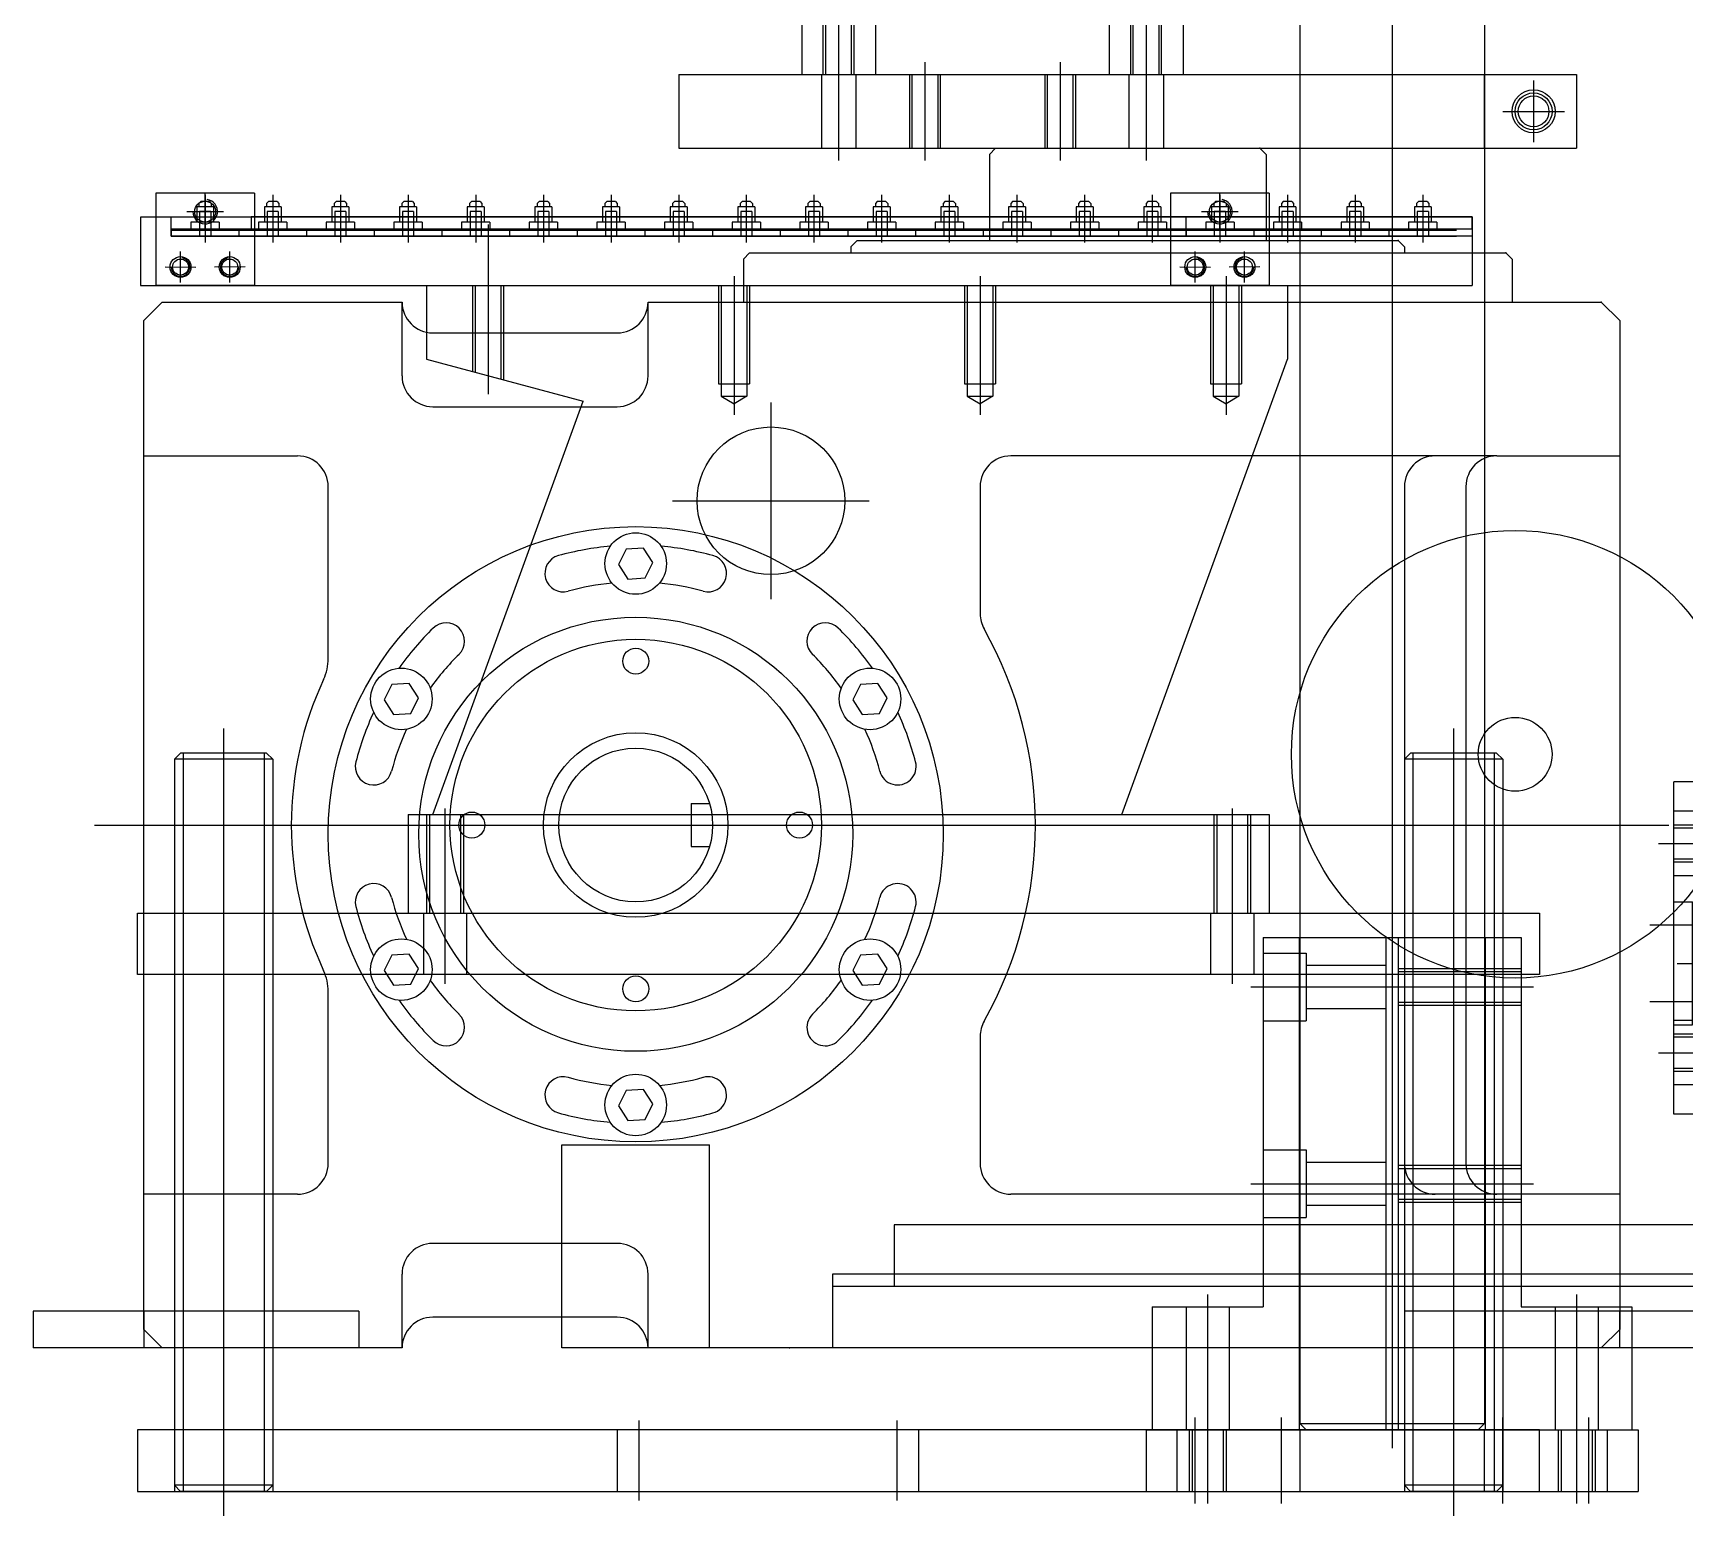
# Model space of a CAD drawing. Extents: x 109 to 2457, y -4282 to -1900.
# Drawn here: x 123 to 660, y -4254 to -3772 of the extents above; entities that cross this region are included whole.
import ezdxf

# ---------------------------------------------------------------- set-up
doc = ezdxf.new("R2010")
doc.units = 0
doc.header["$LTSCALE"] = 14
doc.header["$MEASUREMENT"] = 0
doc.layers.add('DRAWLAYER', color=7, linetype='CONTINUOUS')
doc.layers.add('ML04-4X6000', color=74, linetype='CONTINUOUS')

# ---------------------------------------------------------------- blocks, each defined once
blk = doc.blocks.new('MJ19-8X02G__F')
at = {"layer": 'DRAWLAYER', "color": 141, "linetype": 'CONTINUOUS'}
for p, q in [((270.67, -3834.25), (270.67, -3889.36)), ((350.67, -3851.06), (350.67, -3896.06)), ((430.67, -3851.06), (430.67, -3896.06)), ((510.67, -3851.06), (510.67, -3896.06)), ((250.67, -3854.06), (530.67, -3854.06)), ((250.67, -3854.06), (250.67, -3878.06)), ((265.67, -3854.06), (265.67, -3882.08)), ((266.47, -3854.06), (266.47, -3882.29)), ((274.87, -3854.06), (274.87, -3884.54)), ((275.67, -3854.06), (275.67, -3884.76)), ((345.67, -3854.06), (345.67, -3886.06)), ((346.47, -3854.06), (346.47, -3890.06)), ((354.87, -3854.06), (354.87, -3890.06)), ((355.67, -3854.06), (355.67, -3886.06)), ((425.67, -3854.06), (425.67, -3886.06)), ((426.47, -3854.06), (426.47, -3890.06)), ((434.87, -3854.06), (434.87, -3890.06)), ((435.67, -3854.06), (435.67, -3886.06)), ((505.67, -3854.06), (505.67, -3886.06)), ((506.47, -3854.06), (506.47, -3890.06)), ((514.87, -3854.06), (514.87, -3890.06)), ((515.67, -3854.06), (515.67, -3886.06)), ((530.67, -3854.06), (530.67, -3878.06)), ((250.67, -3878.06), (301.57, -3891.7)), ((476.8, -4026.06), (530.67, -3878.06)), ((345.67, -3886.06), (355.67, -3886.06)), ((425.67, -3886.06), (435.67, -3886.06)), ((505.67, -3886.06), (515.67, -3886.06)), ((252.67, -4026.06), (301.57, -3891.7)), ((346.47, -3890.06), (350.67, -3892.49)), ((346.47, -3890.06), (354.87, -3890.06)), ((354.87, -3890.06), (350.67, -3892.49)), ((362.67, -3892.06), (362.67, -3956.06)), ((426.47, -3890.06), (430.67, -3892.49)), ((426.47, -3890.06), (434.87, -3890.06)), ((434.87, -3890.06), (430.67, -3892.49)), ((506.47, -3890.06), (510.67, -3892.49)), ((506.47, -3890.06), (514.87, -3890.06)), ((514.87, -3890.06), (510.67, -3892.49)), ((330.67, -3924.06), (394.67, -3924.06)), ((244.67, -4026.06), (524.67, -4026.06)), ((244.67, -4026.06), (244.67, -4058.06)), ((250.67, -4026.06), (250.67, -4058.06)), ((251.67, -4026.06), (251.67, -4058.06)), ((256.67, -4024.06), (256.67, -4060.06)), ((261.67, -4026.06), (261.67, -4058.06)), ((262.67, -4026.06), (262.67, -4058.06)), ((506.67, -4026.06), (506.67, -4058.06)), ((507.67, -4026.06), (507.67, -4058.06)), ((512.67, -4024.06), (512.67, -4060.06)), ((517.67, -4026.06), (517.67, -4058.06)), ((518.67, -4026.06), (518.67, -4058.06)), ((524.67, -4026.06), (524.67, -4058.06)), ((244.67, -4058.06), (524.67, -4058.06))]:
    blk.add_line(p, q, dxfattribs=at)
blk.add_circle((362.67, -3924.06), 24, dxfattribs=at)
blk = doc.blocks.new('MLMSA02__F')
at = {"layer": 'DRAWLAYER', "color": 4, "linetype": 'CONTINUOUS'}
for p, q in [((590.67, -3831.86), (157.67, -3831.86)), ((157.67, -3831.86), (157.67, -3854.06)), ((167.67, -3838.06), (167.67, -3831.86)), ((167.67, -3835.66), (590.67, -3835.66)), ((497.67, -3838.06), (497.67, -3831.86)), ((590.67, -3831.86), (590.67, -3854.06)), ((590.67, -3838.06), (167.67, -3838.06)), ((170.66, -3853.06), (170.67, -3843.06)), ((186.68, -3853.06), (186.67, -3843.06)), ((500.66, -3853.06), (500.67, -3843.06)), ((516.68, -3853.06), (516.67, -3843.06)), ((165.67, -3848.05), (175.67, -3848.06)), ((191.67, -3848.05), (181.67, -3848.06)), ((495.67, -3848.05), (505.67, -3848.06)), ((521.67, -3848.05), (511.67, -3848.06)), ((157.67, -3854.06), (590.67, -3854.06))]:
    blk.add_line(p, q, dxfattribs=at)
for centre in [(170.67, -3848.06), (186.67, -3848.06), (500.67, -3848.06), (516.67, -3848.06)]:
    blk.add_circle(centre, 2.6, dxfattribs=at)
for centre, start, end in [((170.67, -3848.06), 179.9087, 79.9087), ((186.67, -3848.06), 100.0913, 0.0913), ((500.67, -3848.06), 179.9087, 79.9087), ((516.67, -3848.06), 100.0913, 0.0913)]:
    blk.add_arc(centre, 3, start, end, dxfattribs=at)
blk = doc.blocks.new('MJ8T02__F')
at = {"layer": 'DRAWLAYER', "color": 6, "linetype": 'CONTINUOUS'}
for p, q in [((193.67, -3831.66), (590.67, -3831.66)), ((193.67, -3831.66), (193.67, -3835.66)), ((193.67, -3835.66), (590.67, -3835.66)), ((590.67, -3835.66), (590.67, -3831.66))]:
    blk.add_line(p, q, dxfattribs=at)
blk = doc.blocks.new('MJ19-8X02F__F')
at = {"layer": 'DRAWLAYER', "color": 50, "linetype": 'CONTINUOUS'}
for p, q in [((184.67, -4055.06), (184.67, -4081.06)), ((256.67, -4055.06), (256.67, -4081.06)), ((512.67, -4055.06), (512.67, -4081.06)), ((584.67, -4055.06), (584.67, -4081.06)), ((156.67, -4058.06), (612.67, -4058.06)), ((156.67, -4078.06), (156.67, -4058.06)), ((168.67, -4058.06), (168.67, -4078.06)), ((200.67, -4058.06), (200.67, -4078.06)), ((249.67, -4058.06), (249.67, -4078.06)), ((263.67, -4058.06), (263.67, -4078.06)), ((505.67, -4058.06), (505.67, -4078.06)), ((519.67, -4058.06), (519.67, -4078.06)), ((568.67, -4058.06), (568.67, -4078.06)), ((600.67, -4058.06), (600.67, -4078.06)), ((612.67, -4058.06), (612.67, -4078.06)), ((612.67, -4078.06), (156.67, -4078.06))]:
    blk.add_line(p, q, dxfattribs=at)
blk = doc.blocks.new('ML06-MSA3__F')
at = {"layer": 'DRAWLAYER', "color": 4, "linetype": 'CONTINUOUS'}
for p, q in [((612.67, -4226.06), (156.67, -4226.06)), ((156.67, -4226.06), (156.67, -4246.06)), ((168.67, -4226.06), (168.67, -4246.06)), ((171.47, -4226.06), (171.47, -4246.06)), ((184.67, -4223.06), (184.67, -4249.06)), ((197.87, -4226.06), (197.87, -4246.06)), ((200.67, -4226.06), (200.67, -4246.06)), ((312.67, -4226.06), (312.67, -4246.06)), ((319.67, -4223.06), (319.67, -4249.06)), ((403.67, -4223.06), (403.67, -4249.06)), ((410.67, -4226.06), (410.67, -4246.06)), ((568.67, -4226.06), (568.67, -4246.06)), ((571.47, -4226.06), (571.47, -4246.06)), ((584.67, -4223.06), (584.67, -4249.06)), ((597.87, -4226.06), (597.87, -4246.06)), ((600.67, -4226.06), (600.67, -4246.06)), ((612.67, -4246.06), (612.67, -4226.06)), ((156.67, -4246.06), (612.67, -4246.06))]:
    blk.add_line(p, q, dxfattribs=at)
blk = doc.blocks.new('42005A__F')
at = {"layer": 'DRAWLAYER', "color": 210, "linetype": 'CONTINUOUS'}
for p, q in [((184.67, -3998.06), (184.67, -4254.06)), ((584.67, -3998.06), (584.67, -4254.06)), ((170.67, -4006.06), (168.67, -4008.06)), ((198.67, -4006.06), (170.67, -4006.06)), ((171.47, -4006.06), (171.47, -4246.06)), ((197.87, -4006.06), (197.87, -4246.06)), ((198.67, -4006.06), (200.67, -4008.06)), ((570.67, -4006.06), (568.67, -4008.06)), ((598.67, -4006.06), (570.67, -4006.06)), ((571.47, -4006.06), (571.47, -4246.06)), ((597.87, -4006.06), (597.87, -4246.06)), ((598.67, -4006.06), (600.67, -4008.06)), ((200.67, -4008.06), (168.67, -4008.06)), ((168.67, -4008.06), (168.67, -4244.06)), ((200.67, -4008.06), (200.67, -4244.06)), ((568.67, -4008.06), (568.67, -4244.06)), ((600.67, -4008.06), (568.67, -4008.06)), ((600.67, -4008.06), (600.67, -4244.06)), ((200.67, -4244.06), (168.67, -4244.06)), ((170.67, -4246.06), (168.67, -4244.06)), ((200.67, -4244.06), (198.67, -4246.06)), ((600.67, -4244.06), (568.67, -4244.06)), ((570.67, -4246.06), (568.67, -4244.06)), ((600.67, -4244.06), (598.67, -4246.06)), ((198.67, -4246.06), (170.67, -4246.06)), ((598.67, -4246.06), (570.67, -4246.06))]:
    blk.add_line(p, q, dxfattribs=at)
blk = doc.blocks.new('ML06-MSA02__F')
at = {"layer": 'DRAWLAYER', "color": 160, "linetype": 'CONTINUOUS'}
for p, q in [((178.67, -3824.61), (178.67, -3840.06)), ((200.67, -3824.61), (200.67, -3840.06)), ((222.67, -3824.61), (222.67, -3840.06)), ((244.67, -3824.61), (244.67, -3840.06)), ((266.67, -3824.61), (266.67, -3840.06)), ((288.67, -3824.61), (288.67, -3840.06)), ((310.67, -3824.61), (310.67, -3840.06)), ((332.67, -3824.61), (332.67, -3840.06)), ((354.67, -3824.61), (354.67, -3840.06)), ((376.67, -3824.61), (376.67, -3840.06)), ((398.67, -3824.61), (398.67, -3840.06)), ((420.67, -3824.61), (420.67, -3840.06)), ((442.67, -3824.61), (442.67, -3840.06)), ((464.67, -3824.61), (464.67, -3840.06)), ((486.67, -3824.61), (486.67, -3840.06)), ((508.67, -3824.61), (508.67, -3840.06)), ((530.67, -3824.61), (530.67, -3840.06)), ((552.67, -3824.61), (552.67, -3840.06)), ((574.67, -3824.61), (574.67, -3840.06)), ((181.42, -3828.46), (175.92, -3828.46)), ((175.92, -3828.46), (175.92, -3833.46)), ((177.27, -3826.76), (176.67, -3827.36)), ((176.67, -3827.36), (176.67, -3828.46)), ((176.87, -3830.06), (176.87, -3838.06)), ((180.47, -3830.06), (176.87, -3830.06)), ((180.07, -3826.76), (177.27, -3826.76)), ((180.07, -3826.76), (180.67, -3827.36)), ((180.47, -3830.06), (180.47, -3838.06)), ((180.67, -3827.36), (180.67, -3828.46)), ((181.42, -3828.46), (181.42, -3833.46)), ((203.42, -3828.46), (197.92, -3828.46)), ((197.92, -3828.46), (197.92, -3833.46)), ((199.27, -3826.76), (198.67, -3827.36)), ((198.67, -3827.36), (198.67, -3828.46)), ((202.47, -3830.06), (198.87, -3830.06)), ((198.87, -3830.06), (198.87, -3838.06)), ((202.07, -3826.76), (199.27, -3826.76)), ((202.07, -3826.76), (202.67, -3827.36)), ((202.47, -3830.06), (202.47, -3838.06)), ((202.67, -3827.36), (202.67, -3828.46)), ((203.42, -3828.46), (203.42, -3833.46)), ((219.92, -3828.46), (219.92, -3833.46)), ((225.42, -3828.46), (219.92, -3828.46)), ((221.27, -3826.76), (220.67, -3827.36)), ((220.67, -3827.36), (220.67, -3828.46)), ((224.47, -3830.06), (220.87, -3830.06)), ((220.87, -3830.06), (220.87, -3838.06)), ((224.07, -3826.76), (221.27, -3826.76)), ((224.07, -3826.76), (224.67, -3827.36)), ((224.47, -3830.06), (224.47, -3838.06)), ((224.67, -3827.36), (224.67, -3828.46)), ((225.42, -3828.46), (225.42, -3833.46)), ((247.42, -3828.46), (241.92, -3828.46)), ((241.92, -3828.46), (241.92, -3833.46)), ((243.27, -3826.76), (242.67, -3827.36)), ((242.67, -3827.36), (242.67, -3828.46)), ((246.47, -3830.06), (242.87, -3830.06)), ((242.87, -3830.06), (242.87, -3838.06)), ((246.07, -3826.76), (243.27, -3826.76)), ((246.07, -3826.76), (246.67, -3827.36)), ((246.47, -3830.06), (246.47, -3838.06)), ((246.67, -3827.36), (246.67, -3828.46)), ((247.42, -3828.46), (247.42, -3833.46)), ((263.92, -3828.46), (263.92, -3833.46)), ((269.42, -3828.46), (263.92, -3828.46)), ((265.27, -3826.76), (264.67, -3827.36)), ((264.67, -3827.36), (264.67, -3828.46)), ((264.87, -3830.06), (264.87, -3838.06)), ((268.47, -3830.06), (264.87, -3830.06)), ((268.07, -3826.76), (265.27, -3826.76)), ((268.07, -3826.76), (268.67, -3827.36)), ((268.47, -3830.06), (268.47, -3838.06)), ((268.67, -3827.36), (268.67, -3828.46)), ((269.42, -3828.46), (269.42, -3833.46)), ((291.42, -3828.46), (285.92, -3828.46)), ((285.92, -3828.46), (285.92, -3833.46)), ((287.27, -3826.76), (286.67, -3827.36)), ((286.67, -3827.36), (286.67, -3828.46)), ((290.47, -3830.06), (286.87, -3830.06)), ((286.87, -3830.06), (286.87, -3838.06)), ((290.07, -3826.76), (287.27, -3826.76)), ((290.07, -3826.76), (290.67, -3827.36)), ((290.47, -3830.06), (290.47, -3838.06)), ((290.67, -3827.36), (290.67, -3828.46)), ((291.42, -3828.46), (291.42, -3833.46)), ((307.92, -3828.46), (307.92, -3833.46)), ((313.42, -3828.46), (307.92, -3828.46)), ((309.27, -3826.76), (308.67, -3827.36)), ((308.67, -3827.36), (308.67, -3828.46)), ((312.47, -3830.06), (308.87, -3830.06)), ((308.87, -3830.06), (308.87, -3838.06)), ((312.07, -3826.76), (309.27, -3826.76)), ((312.07, -3826.76), (312.67, -3827.36)), ((312.47, -3830.06), (312.47, -3838.06)), ((312.67, -3827.36), (312.67, -3828.46)), ((313.42, -3828.46), (313.42, -3833.46)), ((329.92, -3828.46), (329.92, -3833.46)), ((335.42, -3828.46), (329.92, -3828.46)), ((331.27, -3826.76), (330.67, -3827.36)), ((330.67, -3827.36), (330.67, -3828.46)), ((334.47, -3830.06), (330.87, -3830.06)), ((330.87, -3830.06), (330.87, -3838.06)), ((334.07, -3826.76), (331.27, -3826.76)), ((334.07, -3826.76), (334.67, -3827.36)), ((334.47, -3830.06), (334.47, -3838.06)), ((334.67, -3827.36), (334.67, -3828.46)), ((335.42, -3828.46), (335.42, -3833.46)), ((351.92, -3828.46), (351.92, -3833.46)), ((357.42, -3828.46), (351.92, -3828.46)), ((353.27, -3826.76), (352.67, -3827.36)), ((352.67, -3827.36), (352.67, -3828.46)), ((352.87, -3830.06), (352.87, -3838.06)), ((356.47, -3830.06), (352.87, -3830.06)), ((356.07, -3826.76), (353.27, -3826.76)), ((356.07, -3826.76), (356.67, -3827.36)), ((356.47, -3830.06), (356.47, -3838.06)), ((356.67, -3827.36), (356.67, -3828.46)), ((357.42, -3828.46), (357.42, -3833.46)), ((373.92, -3828.46), (373.92, -3833.46)), ((379.42, -3828.46), (373.92, -3828.46)), ((375.27, -3826.76), (374.67, -3827.36)), ((374.67, -3827.36), (374.67, -3828.46)), ((374.87, -3830.06), (374.87, -3838.06)), ((378.47, -3830.06), (374.87, -3830.06)), ((378.07, -3826.76), (375.27, -3826.76)), ((378.07, -3826.76), (378.67, -3827.36)), ((378.47, -3830.06), (378.47, -3838.06)), ((378.67, -3827.36), (378.67, -3828.46)), ((379.42, -3828.46), (379.42, -3833.46)), ((395.92, -3828.46), (395.92, -3833.46)), ((401.42, -3828.46), (395.92, -3828.46)), ((397.27, -3826.76), (396.67, -3827.36)), ((396.67, -3827.36), (396.67, -3828.46)), ((400.47, -3830.06), (396.87, -3830.06)), ((396.87, -3830.06), (396.87, -3838.06)), ((400.07, -3826.76), (397.27, -3826.76)), ((400.07, -3826.76), (400.67, -3827.36)), ((400.47, -3830.06), (400.47, -3838.06)), ((400.67, -3827.36), (400.67, -3828.46)), ((401.42, -3828.46), (401.42, -3833.46)), ((417.92, -3828.46), (417.92, -3833.46)), ((423.42, -3828.46), (417.92, -3828.46)), ((419.27, -3826.76), (418.67, -3827.36)), ((418.67, -3827.36), (418.67, -3828.46)), ((422.47, -3830.06), (418.87, -3830.06)), ((418.87, -3830.06), (418.87, -3838.06)), ((422.07, -3826.76), (419.27, -3826.76)), ((422.07, -3826.76), (422.67, -3827.36)), ((422.47, -3830.06), (422.47, -3838.06)), ((422.67, -3827.36), (422.67, -3828.46)), ((423.42, -3828.46), (423.42, -3833.46)), ((439.92, -3828.46), (439.92, -3833.46)), ((445.42, -3828.46), (439.92, -3828.46)), ((441.27, -3826.76), (440.67, -3827.36)), ((440.67, -3827.36), (440.67, -3828.46)), ((444.47, -3830.06), (440.87, -3830.06)), ((440.87, -3830.06), (440.87, -3838.06)), ((444.07, -3826.76), (441.27, -3826.76)), ((444.07, -3826.76), (444.67, -3827.36)), ((444.47, -3830.06), (444.47, -3838.06)), ((444.67, -3827.36), (444.67, -3828.46)), ((445.42, -3828.46), (445.42, -3833.46)), ((461.92, -3828.46), (461.92, -3833.46)), ((467.42, -3828.46), (461.92, -3828.46)), ((463.27, -3826.76), (462.67, -3827.36)), ((462.67, -3827.36), (462.67, -3828.46)), ((466.47, -3830.06), (462.87, -3830.06)), ((462.87, -3830.06), (462.87, -3838.06)), ((466.07, -3826.76), (463.27, -3826.76)), ((466.07, -3826.76), (466.67, -3827.36)), ((466.47, -3830.06), (466.47, -3838.06)), ((466.67, -3827.36), (466.67, -3828.46)), ((467.42, -3828.46), (467.42, -3833.46)), ((489.42, -3828.46), (483.92, -3828.46)), ((483.92, -3828.46), (483.92, -3833.46)), ((485.27, -3826.76), (484.67, -3827.36)), ((484.67, -3827.36), (484.67, -3828.46)), ((488.47, -3830.06), (484.87, -3830.06)), ((484.87, -3830.06), (484.87, -3838.06)), ((488.07, -3826.76), (485.27, -3826.76)), ((488.07, -3826.76), (488.67, -3827.36)), ((488.47, -3830.06), (488.47, -3838.06)), ((488.67, -3827.36), (488.67, -3828.46)), ((489.42, -3828.46), (489.42, -3833.46)), ((505.92, -3828.46), (505.92, -3833.46)), ((511.42, -3828.46), (505.92, -3828.46)), ((507.27, -3826.76), (506.67, -3827.36)), ((506.67, -3827.36), (506.67, -3828.46)), ((510.47, -3830.06), (506.87, -3830.06)), ((506.87, -3830.06), (506.87, -3838.06)), ((510.07, -3826.76), (507.27, -3826.76)), ((510.07, -3826.76), (510.67, -3827.36)), ((510.47, -3830.06), (510.47, -3838.06)), ((510.67, -3827.36), (510.67, -3828.46)), ((511.42, -3828.46), (511.42, -3833.46)), ((533.42, -3828.46), (527.92, -3828.46)), ((527.92, -3828.46), (527.92, -3833.46)), ((529.27, -3826.76), (528.67, -3827.36)), ((528.67, -3827.36), (528.67, -3828.46)), ((532.47, -3830.06), (528.87, -3830.06)), ((528.87, -3830.06), (528.87, -3838.06)), ((532.07, -3826.76), (529.27, -3826.76)), ((532.07, -3826.76), (532.67, -3827.36)), ((532.47, -3830.06), (532.47, -3838.06)), ((532.67, -3827.36), (532.67, -3828.46)), ((533.42, -3828.46), (533.42, -3833.46)), ((549.92, -3828.46), (549.92, -3833.46)), ((555.42, -3828.46), (549.92, -3828.46)), ((551.27, -3826.76), (550.67, -3827.36)), ((550.67, -3827.36), (550.67, -3828.46)), ((550.87, -3830.06), (550.87, -3838.06)), ((554.47, -3830.06), (550.87, -3830.06)), ((554.07, -3826.76), (551.27, -3826.76)), ((554.07, -3826.76), (554.67, -3827.36)), ((554.47, -3830.06), (554.47, -3838.06)), ((554.67, -3827.36), (554.67, -3828.46)), ((555.42, -3828.46), (555.42, -3833.46)), ((577.42, -3828.46), (571.92, -3828.46)), ((571.92, -3828.46), (571.92, -3833.46)), ((573.27, -3826.76), (572.67, -3827.36)), ((572.67, -3827.36), (572.67, -3828.46)), ((576.47, -3830.06), (572.87, -3830.06)), ((572.87, -3830.06), (572.87, -3838.06)), ((576.07, -3826.76), (573.27, -3826.76)), ((576.07, -3826.76), (576.67, -3827.36)), ((576.47, -3830.06), (576.47, -3838.06)), ((576.67, -3827.36), (576.67, -3828.46)), ((577.42, -3828.46), (577.42, -3833.46)), ((183.27, -3833.46), (174.07, -3833.46)), ((174.07, -3833.46), (174.07, -3836.06)), ((183.27, -3833.46), (183.27, -3836.06)), ((205.27, -3833.46), (196.07, -3833.46)), ((196.07, -3833.46), (196.07, -3836.06)), ((205.27, -3833.46), (205.27, -3836.06)), ((218.07, -3833.46), (218.07, -3836.06)), ((227.27, -3833.46), (218.07, -3833.46)), ((227.27, -3833.46), (227.27, -3836.06)), ((249.27, -3833.46), (240.07, -3833.46)), ((240.07, -3833.46), (240.07, -3836.06)), ((249.27, -3833.46), (249.27, -3836.06)), ((262.07, -3833.46), (262.07, -3836.06)), ((271.27, -3833.46), (262.07, -3833.46)), ((271.27, -3833.46), (271.27, -3836.06)), ((293.27, -3833.46), (284.07, -3833.46)), ((284.07, -3833.46), (284.07, -3836.06)), ((293.27, -3833.46), (293.27, -3836.06)), ((315.27, -3833.46), (306.07, -3833.46)), ((306.07, -3833.46), (306.07, -3836.06)), ((315.27, -3833.46), (315.27, -3836.06)), ((328.07, -3833.46), (328.07, -3836.06)), ((337.27, -3833.46), (328.07, -3833.46)), ((337.27, -3833.46), (337.27, -3836.06)), ((350.07, -3833.46), (350.07, -3836.06)), ((359.27, -3833.46), (350.07, -3833.46)), ((359.27, -3833.46), (359.27, -3836.06)), ((372.07, -3833.46), (372.07, -3836.06)), ((381.27, -3833.46), (372.07, -3833.46)), ((381.27, -3833.46), (381.27, -3836.06)), ((394.07, -3833.46), (394.07, -3836.06)), ((403.27, -3833.46), (394.07, -3833.46)), ((403.27, -3833.46), (403.27, -3836.06)), ((416.07, -3833.46), (416.07, -3836.06)), ((425.27, -3833.46), (416.07, -3833.46)), ((425.27, -3833.46), (425.27, -3836.06)), ((447.27, -3833.46), (438.07, -3833.46)), ((438.07, -3833.46), (438.07, -3836.06)), ((447.27, -3833.46), (447.27, -3836.06)), ((469.27, -3833.46), (460.07, -3833.46)), ((460.07, -3833.46), (460.07, -3836.06)), ((469.27, -3833.46), (469.27, -3836.06)), ((491.27, -3833.46), (482.07, -3833.46)), ((482.07, -3833.46), (482.07, -3836.06)), ((491.27, -3833.46), (491.27, -3836.06)), ((504.07, -3833.46), (504.07, -3836.06)), ((513.27, -3833.46), (504.07, -3833.46)), ((513.27, -3833.46), (513.27, -3836.06)), ((535.27, -3833.46), (526.07, -3833.46)), ((526.07, -3833.46), (526.07, -3836.06)), ((535.27, -3833.46), (535.27, -3836.06)), ((548.07, -3833.46), (548.07, -3836.06)), ((557.27, -3833.46), (548.07, -3833.46)), ((557.27, -3833.46), (557.27, -3836.06)), ((579.27, -3833.46), (570.07, -3833.46)), ((570.07, -3833.46), (570.07, -3836.06)), ((579.27, -3833.46), (579.27, -3836.06)), ((167.67, -3836.06), (167.67, -3838.06)), ((167.67, -3836.06), (189.67, -3836.06)), ((167.67, -3838.06), (189.67, -3838.06)), ((189.67, -3836.06), (211.67, -3836.06)), ((189.67, -3836.06), (189.67, -3838.06)), ((189.67, -3836.06), (189.67, -3838.06)), ((189.67, -3838.06), (211.67, -3838.06)), ((211.67, -3836.06), (211.67, -3838.06)), ((211.67, -3836.06), (211.67, -3838.06)), ((211.67, -3836.06), (233.67, -3836.06)), ((211.67, -3838.06), (233.67, -3838.06)), ((233.67, -3836.06), (255.67, -3836.06)), ((233.67, -3836.06), (233.67, -3838.06)), ((233.67, -3836.06), (233.67, -3838.06)), ((233.67, -3838.06), (255.67, -3838.06)), ((255.67, -3836.06), (255.67, -3838.06)), ((255.67, -3836.06), (255.67, -3838.06)), ((255.67, -3836.06), (277.67, -3836.06)), ((255.67, -3838.06), (277.67, -3838.06)), ((277.67, -3836.06), (277.67, -3838.06)), ((277.67, -3836.06), (277.67, -3838.06)), ((277.67, -3836.06), (299.67, -3836.06)), ((277.67, -3838.06), (299.67, -3838.06)), ((299.67, -3836.06), (321.67, -3836.06)), ((299.67, -3836.06), (299.67, -3838.06)), ((299.67, -3836.06), (299.67, -3838.06)), ((299.67, -3838.06), (321.67, -3838.06)), ((321.67, -3836.06), (321.67, -3838.06)), ((321.67, -3836.06), (321.67, -3838.06)), ((321.67, -3836.06), (343.67, -3836.06)), ((321.67, -3838.06), (343.67, -3838.06)), ((343.67, -3836.06), (365.67, -3836.06)), ((343.67, -3836.06), (343.67, -3838.06)), ((343.67, -3836.06), (343.67, -3838.06)), ((343.67, -3838.06), (365.67, -3838.06)), ((365.67, -3836.06), (365.67, -3838.06)), ((365.67, -3836.06), (365.67, -3838.06)), ((365.67, -3836.06), (387.67, -3836.06)), ((365.67, -3838.06), (387.67, -3838.06)), ((387.67, -3836.06), (387.67, -3838.06)), ((387.67, -3836.06), (387.67, -3838.06)), ((387.67, -3836.06), (409.67, -3836.06)), ((387.67, -3838.06), (409.67, -3838.06)), ((409.67, -3836.06), (431.67, -3836.06)), ((409.67, -3836.06), (409.67, -3838.06)), ((409.67, -3836.06), (409.67, -3838.06)), ((409.67, -3838.06), (431.67, -3838.06)), ((431.67, -3836.06), (431.67, -3838.06)), ((431.67, -3836.06), (431.67, -3838.06)), ((431.67, -3836.06), (453.67, -3836.06)), ((431.67, -3838.06), (453.67, -3838.06)), ((453.67, -3836.06), (475.67, -3836.06)), ((453.67, -3836.06), (453.67, -3838.06)), ((453.67, -3836.06), (453.67, -3838.06)), ((453.67, -3838.06), (475.67, -3838.06)), ((475.67, -3836.06), (475.67, -3838.06)), ((475.67, -3836.06), (475.67, -3838.06)), ((475.67, -3836.06), (497.67, -3836.06)), ((475.67, -3838.06), (497.67, -3838.06)), ((497.67, -3836.06), (497.67, -3838.06)), ((497.67, -3836.06), (497.67, -3838.06)), ((497.67, -3836.06), (519.67, -3836.06)), ((497.67, -3838.06), (519.67, -3838.06)), ((519.67, -3836.06), (541.67, -3836.06)), ((519.67, -3836.06), (519.67, -3838.06)), ((519.67, -3836.06), (519.67, -3838.06)), ((519.67, -3838.06), (541.67, -3838.06)), ((541.67, -3836.06), (541.67, -3838.06)), ((541.67, -3836.06), (541.67, -3838.06)), ((541.67, -3836.06), (563.67, -3836.06)), ((541.67, -3838.06), (563.67, -3838.06)), ((563.67, -3836.06), (585.67, -3836.06)), ((563.67, -3836.06), (563.67, -3838.06)), ((563.67, -3836.06), (563.67, -3838.06)), ((563.67, -3838.06), (585.67, -3838.06))]:
    blk.add_line(p, q, dxfattribs=at)
blk = doc.blocks.new('MJ02-20X16__F')
at = {"layer": 'DRAWLAYER', "color": 210, "linetype": 'CONTINUOUS'}
for p, q in [((384.7, -3781.46), (384.7, -3813.46)), ((412.7, -3781.46), (412.7, -3813.46)), ((456.7, -3781.46), (456.7, -3813.46)), ((484.7, -3781.46), (484.7, -3813.46)), ((564.7, -3781.46), (564.7, -3813.46)), ((332.7, -3785.46), (624.7, -3785.46)), ((332.7, -3785.46), (332.7, -3809.46)), ((379.1, -3785.46), (379.1, -3809.46)), ((390.3, -3785.46), (390.3, -3809.46)), ((407.7, -3785.46), (407.7, -3809.46)), ((408.5, -3785.46), (408.5, -3809.46)), ((416.9, -3785.46), (416.9, -3809.46)), ((417.7, -3785.46), (417.7, -3809.46)), ((451.7, -3785.46), (451.7, -3809.46)), ((452.5, -3785.46), (452.5, -3809.46)), ((460.9, -3785.46), (460.9, -3809.46)), ((461.7, -3785.46), (461.7, -3809.46)), ((479.1, -3785.46), (479.1, -3809.46)), ((490.3, -3785.46), (490.3, -3809.46)), ((534.7, -3785.46), (534.7, -3809.46)), ((594.63, -3785.46), (594.63, -3809.46)), ((624.7, -3785.46), (624.7, -3809.46)), ((610.7, -3787.46), (610.7, -3807.46)), ((600.7, -3797.46), (620.7, -3797.46)), ((332.7, -3809.46), (624.7, -3809.46))]:
    blk.add_line(p, q, dxfattribs=at)
for radius in [7, 6, 5]:
    blk.add_circle((610.7, -3797.46), radius, dxfattribs=at)
blk = doc.blocks.new('ME23-16X1_0__F')
at = {"layer": 'DRAWLAYER', "color": 254, "linetype": 'CONTINUOUS'}
for p, q in [((372.7, -3432.75), (372.7, -3785.46)), ((372.7, -3432.75), (396.7, -3432.75)), ((379.7, -3432.75), (379.7, -3492.75)), ((380.5, -3432.75), (380.5, -3496.75)), ((384.7, -3428.75), (384.7, -3789.46)), ((388.9, -3432.75), (388.9, -3496.75)), ((389.7, -3432.75), (389.7, -3492.75)), ((396.7, -3432.75), (396.7, -3785.46)), ((472.7, -3432.75), (472.7, -3785.46)), ((472.7, -3432.75), (496.7, -3432.75)), ((479.7, -3432.75), (479.7, -3492.75)), ((480.5, -3432.75), (480.5, -3496.75)), ((484.7, -3428.75), (484.7, -3789.46)), ((488.9, -3432.75), (488.9, -3496.75)), ((489.7, -3432.75), (489.7, -3492.75)), ((496.7, -3432.75), (496.7, -3785.46)), ((379.7, -3492.75), (389.7, -3492.75)), ((380.5, -3496.75), (388.9, -3496.75)), ((380.5, -3496.75), (384.7, -3499.18)), ((388.9, -3496.75), (384.7, -3499.18)), ((479.7, -3492.75), (489.7, -3492.75)), ((480.5, -3496.75), (488.9, -3496.75)), ((480.5, -3496.75), (484.7, -3499.18)), ((488.9, -3496.75), (484.7, -3499.18)), ((380.5, -3721.46), (384.7, -3719.04)), ((380.5, -3785.46), (380.5, -3721.46)), ((380.5, -3721.46), (388.9, -3721.46)), ((388.9, -3721.46), (384.7, -3719.04)), ((388.9, -3785.46), (388.9, -3721.46)), ((480.5, -3721.46), (484.7, -3719.04)), ((480.5, -3785.46), (480.5, -3721.46)), ((480.5, -3721.46), (488.9, -3721.46)), ((488.9, -3721.46), (484.7, -3719.04)), ((488.9, -3785.46), (488.9, -3721.46)), ((379.7, -3785.46), (379.7, -3725.46)), ((379.7, -3725.46), (389.7, -3725.46)), ((389.7, -3785.46), (389.7, -3725.46)), ((479.7, -3785.46), (479.7, -3725.46)), ((479.7, -3725.46), (489.7, -3725.46)), ((489.7, -3785.46), (489.7, -3725.46)), ((372.7, -3785.46), (396.7, -3785.46)), ((472.7, -3785.46), (496.7, -3785.46))]:
    blk.add_line(p, q, dxfattribs=at)
blk = doc.blocks.new('MM080017__F')
at = {"layer": 'DRAWLAYER', "color": 31, "linetype": 'CONTINUOUS'}
for p, q in [((564.7, -3308.87), (564.7, -4232.06)), ((536.7, -3314.87), (534.7, -3316.87)), ((534.7, -3316.87), (534.7, -4224.06)), ((534.7, -3316.87), (594.7, -3316.87)), ((536.7, -3314.87), (592.7, -3314.87)), ((592.7, -3314.87), (594.7, -3316.87)), ((594.7, -3316.87), (594.7, -4224.06)), ((534.7, -4224.06), (594.7, -4224.06)), ((534.7, -4224.06), (536.7, -4226.06)), ((536.7, -4226.06), (592.7, -4226.06)), ((592.7, -4226.06), (594.7, -4224.06))]:
    blk.add_line(p, q, dxfattribs=at)
blk = doc.blocks.new('ML04-4X1800__F')
at = {"layer": 'DRAWLAYER', "color": 193, "linetype": 'CONTINUOUS'}
for p, q in [((522.7, -4066.06), (522.7, -4186.06)), ((522.7, -4066.06), (606.7, -4066.06)), ((534.5, -4066.06), (534.5, -4226.06)), ((562.7, -4066.06), (562.7, -4226.06)), ((564.7, -4062.06), (564.7, -4230.06)), ((566.7, -4066.06), (566.7, -4226.06)), ((594.9, -4066.06), (594.9, -4226.06)), ((606.7, -4066.06), (606.7, -4186.06)), ((522.7, -4071.06), (536.7, -4071.06)), ((536.7, -4071.06), (536.7, -4093.06)), ((536.7, -4075.06), (562.7, -4075.06)), ((566.7, -4076.06), (606.7, -4076.06)), ((566.7, -4077.06), (606.7, -4077.06)), ((518.7, -4082.06), (610.7, -4082.06)), ((566.7, -4087.06), (606.7, -4087.06)), ((566.7, -4088.06), (606.7, -4088.06)), ((522.7, -4093.06), (536.7, -4093.06)), ((536.7, -4089.06), (562.7, -4089.06)), ((522.7, -4135.06), (536.7, -4135.06)), ((536.7, -4135.06), (536.7, -4157.06)), ((536.7, -4139.06), (562.7, -4139.06)), ((566.7, -4140.06), (606.7, -4140.06)), ((566.7, -4141.06), (606.7, -4141.06)), ((518.7, -4146.06), (610.7, -4146.06)), ((566.7, -4151.06), (606.7, -4151.06)), ((566.7, -4152.06), (606.7, -4152.06)), ((522.7, -4157.06), (536.7, -4157.06)), ((536.7, -4153.06), (562.7, -4153.06)), ((504.7, -4182.06), (504.7, -4230.06)), ((624.7, -4182.06), (624.7, -4230.06)), ((486.7, -4186.06), (522.7, -4186.06)), ((486.7, -4186.06), (486.7, -4226.06)), ((497.7, -4186.06), (497.7, -4226.06)), ((511.7, -4186.06), (511.7, -4226.06)), ((606.7, -4186.06), (642.7, -4186.06)), ((617.7, -4186.06), (617.7, -4226.06)), ((631.7, -4186.06), (631.7, -4226.06)), ((642.7, -4186.06), (642.7, -4226.06)), ((486.7, -4226.06), (642.7, -4226.06))]:
    blk.add_line(p, q, dxfattribs=at)
blk = doc.blocks.new('ML06-MSA03A__F')
at = {"layer": 'DRAWLAYER', "color": 93, "linetype": 'CONTINUOUS'}
for p, q in [((500.68, -4250.06), (500.68, -4222.06)), ((504.7, -4222.06), (504.7, -4250.06)), ((528.68, -4250.06), (528.68, -4222.06)), ((600.68, -4250.06), (600.68, -4222.06)), ((624.7, -4222.06), (624.7, -4250.06)), ((628.68, -4250.06), (628.68, -4222.06)), ((484.68, -4226.06), (644.68, -4226.06)), ((484.68, -4226.06), (484.68, -4246.06)), ((494.68, -4226.06), (494.68, -4246.06)), ((498.7, -4226.06), (498.7, -4246.06)), ((499.7, -4226.06), (499.7, -4246.06)), ((509.7, -4226.06), (509.7, -4246.06)), ((510.7, -4226.06), (510.7, -4246.06)), ((534.68, -4226.06), (534.68, -4246.06)), ((594.68, -4226.06), (594.68, -4246.06)), ((618.7, -4226.06), (618.7, -4246.06)), ((619.7, -4226.06), (619.7, -4246.06)), ((629.7, -4226.06), (629.7, -4246.06)), ((630.7, -4226.06), (630.7, -4246.06)), ((634.68, -4226.06), (634.68, -4246.06)), ((644.68, -4226.06), (644.68, -4246.06)), ((484.68, -4246.06), (644.68, -4246.06))]:
    blk.add_line(p, q, dxfattribs=at)
blk = doc.blocks.new('MJ8X02__F')
at = {"layer": 'DRAWLAYER', "color": 100, "linetype": 'CONTINUOUS'}
for p, q in [((162.67, -3824.06), (162.67, -3854.06)), ((194.67, -3824.06), (162.67, -3824.06)), ((178.66, -3836.06), (178.67, -3824.06)), ((194.67, -3824.06), (194.67, -3854.06)), ((524.67, -3824.06), (492.67, -3824.06)), ((492.67, -3824.06), (492.67, -3854.06)), ((508.66, -3836.06), (508.67, -3824.06)), ((524.67, -3824.06), (524.67, -3854.06)), ((172.67, -3830.05), (184.67, -3830.06)), ((502.67, -3830.05), (514.67, -3830.06)), ((194.67, -3854.06), (162.67, -3854.06)), ((524.67, -3854.06), (492.67, -3854.06))]:
    blk.add_line(p, q, dxfattribs=at)
for centre in [(178.67, -3830.06), (508.67, -3830.06), (170.67, -3848.06), (186.67, -3848.06), (500.67, -3848.06), (516.67, -3848.06)]:
    blk.add_circle(centre, 3.4, dxfattribs=at)
for centre in [(178.67, -3830.06), (508.67, -3830.06)]:
    blk.add_arc(centre, 4, 179.9087, 79.9087, dxfattribs=at)
blk = doc.blocks.new('032038A__F')
at = {"layer": 'DRAWLAYER', "color": 7, "linetype": 'CONTINUOUS'}
for p, q in [((822.7, -4175.46), (382.7, -4175.46)), ((382.7, -4175.46), (382.7, -4199.46)), ((822.7, -4179.46), (382.7, -4179.46)), ((822.7, -4199.46), (822.7, -4175.46)), ((822.7, -4199.46), (382.7, -4199.46))]:
    blk.add_line(p, q, dxfattribs=at)
blk = doc.blocks.new('082044A__F')
at = {"layer": 'DRAWLAYER', "color": 3, "linetype": 'CONTINUOUS'}
for p, q in [((802.7, -4159.46), (402.7, -4159.46)), ((402.7, -4159.46), (402.7, -4179.46)), ((802.7, -4159.46), (802.7, -4179.46)), ((802.7, -4179.46), (402.7, -4179.46))]:
    blk.add_line(p, q, dxfattribs=at)
blk = doc.blocks.new('MJ19-8X02A__F')
at = {"layer": 'DRAWLAYER', "color": 6, "linetype": 'CONTINUOUS'}
blk.add_circle((604.7, -4006.46), 72.77, dxfattribs=at)
blk = doc.blocks.new('ML06-MSA0__F')
at = {"layer": 'DRAWLAYER', "color": 2, "linetype": 'CONTINUOUS'}
blk.add_circle((604.7, -4006.46), 12, dxfattribs=at)
blk = doc.blocks.new('ML04-4X6000__F')
at = {"layer": 'DRAWLAYER', "color": 74, "linetype": 'CONTINUOUS'}
for p, q in [((433.7, -3811.46), (435.7, -3809.46)), ((433.7, -3811.46), (433.7, -3839.46)), ((435.7, -3809.46), (521.7, -3809.46)), ((523.7, -3811.46), (521.7, -3809.46)), ((523.7, -3811.46), (523.7, -3839.46)), ((388.7, -3841.46), (390.7, -3839.46)), ((390.7, -3839.46), (566.7, -3839.46)), ((568.7, -3841.46), (566.7, -3839.46)), ((353.7, -3845.46), (355.7, -3843.46)), ((353.7, -3845.46), (353.7, -3859.46)), ((355.7, -3843.46), (601.7, -3843.46)), ((388.7, -3841.46), (388.7, -3843.46)), ((568.7, -3841.46), (568.7, -3843.46)), ((603.7, -3845.46), (601.7, -3843.46)), ((603.7, -3845.46), (603.7, -3859.46)), ((158.7, -3865.46), (164.7, -3859.46)), ((164.7, -3859.46), (242.7, -3859.46)), ((242.7, -3883.46), (242.7, -3859.46)), ((322.7, -3859.46), (632.7, -3859.46)), ((322.7, -3883.46), (322.7, -3859.46)), ((638.7, -3865.46), (632.7, -3859.46)), ((158.7, -4193.46), (158.7, -3865.46)), ((638.7, -3865.46), (638.7, -4193.46)), ((252.7, -3869.46), (312.7, -3869.46)), ((252.7, -3893.46), (312.7, -3893.46)), ((158.7, -3909.46), (208.7, -3909.46)), ((598.7, -3909.46), (440.7, -3909.46)), ((598.7, -3909.46), (638.7, -3909.46)), ((218.7, -3975.35), (218.7, -3919.46)), ((430.7, -3919.46), (430.7, -3960.79)), ((568.7, -3919.46), (568.7, -4139.46)), ((588.7, -3919.46), (588.7, -4139.46)), ((391.82, -3983.77), (389.3, -3988.79)), ((397.42, -3983.44), (391.82, -3983.77)), ((400.52, -3988.13), (397.42, -3983.44)), ((389.3, -3988.79), (392.39, -3993.48)), ((398, -3993.15), (400.52, -3988.13)), ((392.39, -3993.48), (398, -3993.15)), ((336.7, -4022.46), (336.7, -4036.46)), ((336.7, -4022.46), (342.7, -4022.46)), ((142.7, -4029.46), (654.7, -4029.46)), ((336.7, -4036.46), (342.7, -4036.46)), ((391.82, -4071.77), (389.3, -4076.79)), ((397.42, -4071.44), (391.82, -4071.77)), ((400.52, -4076.13), (397.42, -4071.44)), ((389.3, -4076.79), (392.39, -4081.48)), ((398, -4081.15), (400.52, -4076.13)), ((392.39, -4081.48), (398, -4081.15)), ((218.7, -4139.46), (218.7, -4083.57)), ((430.7, -4098.13), (430.7, -4139.46)), ((208.7, -4149.46), (158.7, -4149.46)), ((598.7, -4149.46), (440.7, -4149.46)), ((638.7, -4149.46), (598.7, -4149.46)), ((312.7, -4165.46), (252.7, -4165.46)), ((242.7, -4199.46), (242.7, -4175.46)), ((322.7, -4199.46), (322.7, -4175.46)), ((312.7, -4189.46), (252.7, -4189.46)), ((164.7, -4199.46), (158.7, -4193.46)), ((638.7, -4193.46), (632.7, -4199.46)), ((242.7, -4199.46), (164.7, -4199.46)), ((632.7, -4199.46), (322.7, -4199.46))]:
    blk.add_line(p, q, dxfattribs=at)
for centre, radius in [((318.7, -4032.46), 100), ((318.7, -3944.46), 10), ((318.7, -4032.46), 70.56), ((318.7, -4029.46), 60.4), ((318.7, -3976.18), 4.22), ((242.49, -3988.46), 10), ((394.91, -3988.46), 10), ((318.7, -4029.46), 30), ((318.7, -4029.46), 25), ((265.42, -4029.46), 4.22), ((371.98, -4029.46), 4.22), ((242.49, -4076.46), 10), ((394.91, -4076.46), 10), ((318.7, -4082.74), 4.22), ((318.7, -4120.46), 10)]:
    blk.add_circle(centre, radius, dxfattribs=at)
for centre, radius, start, end in [((252.7, -3859.46), 10, 180, 270), ((312.7, -3859.46), 10, 270, 0), ((252.7, -3883.46), 10, 180, 270), ((312.7, -3883.46), 10, 270, 0), ((208.7, -3919.46), 10, 0, 90), ((440.7, -3919.46), 10, 90, 180), ((578.7, -3919.46), 10, 90, 180), ((598.7, -3919.46), 10, 90, 180), ((295.17, -3947.66), 6, 105.5055, 285.5055), ((318.7, -4032.46), 94, 95.0414, 105.5055), ((318.7, -4032.46), 94, 74.4945, 84.9586), ((342.22, -3947.66), 6, 254.4945, 74.4945), ((318.7, -4032.46), 82, 95.3979, 105.5055), ((318.7, -4032.46), 82, 74.4945, 84.6021), ((257.02, -3969.69), 6, 314.4945, 134.4945), ((380.37, -3969.69), 6, 45.5055, 225.5055), ((440.7, -3960.79), 10, 180, 209.3749), ((318.7, -4032.46), 94, 134.4945, 144.9586), ((318.7, -4032.46), 94, 35.0414, 45.5055), ((318.7, -4029.46), 130, 330.6251, 29.3749), ((202.7, -3975.35), 16, 334.9922, 0), ((318.7, -4032.46), 82, 134.4945, 144.6021), ((318.7, -4032.46), 82, 35.3979, 45.5055), ((318.7, -4029.46), 112, 154.9922, 205.0078), ((318.7, -4032.46), 94, 155.0414, 165.5055), ((318.7, -4032.46), 94, 14.4945, 24.9586), ((318.7, -4032.46), 82, 155.3979, 165.5055), ((318.7, -4032.46), 82, 14.4945, 24.6021), ((233.5, -4010.44), 6, 165.5055, 345.5055), ((403.9, -4010.44), 6, 194.4945, 14.4945), ((233.5, -4054.49), 6, 14.4945, 194.4945), ((403.9, -4054.49), 6, 345.5055, 165.5055), ((318.7, -4032.46), 94, 194.4945, 204.9586), ((318.7, -4032.46), 82, 194.4945, 204.6021), ((318.7, -4032.46), 82, 335.3979, 345.5055), ((318.7, -4032.46), 94, 335.0414, 345.5055), ((202.7, -4083.57), 16, 0, 25.0078), ((318.7, -4032.46), 82, 215.3979, 225.5055), ((318.7, -4032.46), 82, 314.4945, 324.6021), ((318.7, -4032.46), 94, 215.0414, 225.5055), ((318.7, -4032.46), 94, 314.4945, 324.9586), ((257.02, -4095.23), 6, 225.5055, 45.5055), ((380.37, -4095.23), 6, 134.4945, 314.4945), ((440.7, -4098.13), 10, 150.6251, 180), ((295.17, -4117.26), 6, 74.4945, 254.4945), ((318.7, -4032.46), 82, 254.4945, 264.6021), ((318.7, -4032.46), 82, 275.3979, 285.5055), ((342.22, -4117.26), 6, 285.5055, 105.5055), ((318.7, -4032.46), 94, 254.4945, 264.9586), ((318.7, -4032.46), 94, 275.0414, 285.5055), ((208.7, -4139.46), 10, 270, 0), ((440.7, -4139.46), 10, 180, 270), ((578.7, -4139.46), 10, 180, 270), ((598.7, -4139.46), 10, 180, 270), ((252.7, -4175.46), 10, 90, 180), ((312.7, -4175.46), 10, 0, 90), ((252.7, -4199.46), 10, 90, 180), ((312.7, -4199.46), 10, 0, 90)]:
    blk.add_arc(centre, radius, start, end, dxfattribs=at)
for p in [(521.7, -3809.46), (566.7, -3839.46), (566.7, -3839.46), (601.7, -3843.46), (632.7, -3859.46), (632.7, -3859.46), (368.7, -4199.46)]:
    blk.add_point(p, dxfattribs=at)
at = {"layer": 'ML04-4X6000', "linetype": 'CONTINUOUS'}
for points in [[(321.21, -3939.44), (315.6, -3939.77), (313.09, -3944.79), (316.18, -3949.48), (321.79, -3949.15), (324.31, -3944.13)], [(239.39, -3983.77), (236.88, -3988.79), (239.97, -3993.48), (245.58, -3993.15), (248.1, -3988.13), (245, -3983.44)], [(236.88, -4076.79), (239.97, -4081.48), (245.58, -4081.15), (248.1, -4076.13), (245, -4071.44), (239.39, -4071.77)], [(316.18, -4125.48), (321.79, -4125.15), (324.31, -4120.13), (321.21, -4115.44), (315.6, -4115.77), (313.09, -4120.79)]]:
    blk.add_lwpolyline(points, close=True, dxfattribs=at)
blk = doc.blocks.new('MJ19-8X02__F')
at = {"layer": 'DRAWLAYER', "color": 240, "linetype": 'CONTINUOUS'}
for p, q in [((294.7, -4133.46), (342.7, -4133.46)), ((294.7, -4199.46), (294.7, -4133.46)), ((342.7, -4199.46), (342.7, -4133.46)), ((342.7, -4199.46), (294.7, -4199.46))]:
    blk.add_line(p, q, dxfattribs=at)
blk = doc.blocks.new('MJ14-8X02__F')
at = {"layer": 'DRAWLAYER', "color": 5, "linetype": 'CONTINUOUS'}
for p, q in [((228.7, -4187.46), (122.7, -4187.46)), ((122.7, -4187.46), (122.7, -4199.46)), ((158.7, -4187.46), (158.7, -4199.46)), ((228.7, -4187.46), (228.7, -4199.46)), ((674.7, -4187.46), (568.7, -4187.46)), ((568.7, -4187.46), (568.7, -4199.46)), ((638.7, -4199.46), (638.7, -4187.46)), ((228.7, -4199.46), (122.7, -4199.46)), ((674.7, -4199.46), (568.7, -4199.46))]:
    blk.add_line(p, q, dxfattribs=at)
blk = doc.blocks.new('346023B__F')
at = {"layer": 'DRAWLAYER', "color": 2, "linetype": 'CONTINUOUS'}
for p, q in [((656.36, -4123.46), (656.36, -4015.46)), ((801.36, -4015.46), (656.36, -4015.46)), ((676.36, -4123.46), (676.36, -4015.46)), ((706.23, -4023.34), (701.28, -4018.39)), ((710.48, -4023.34), (715.43, -4018.39)), ((726.23, -4023.34), (721.28, -4018.39)), ((730.48, -4023.34), (735.43, -4018.39)), ((801.36, -4015.46), (801.36, -4123.46)), ((676.36, -4024.96), (656.36, -4024.96)), ((706.23, -4027.58), (701.28, -4032.53)), ((709.42, -4024.4), (707.29, -4026.52)), ((707.29, -4024.4), (709.42, -4026.52)), ((710.48, -4027.58), (715.43, -4032.53)), ((726.23, -4027.58), (721.28, -4032.53)), ((729.42, -4024.4), (727.29, -4026.52)), ((727.29, -4024.4), (729.42, -4026.52)), ((730.48, -4027.58), (735.43, -4032.53)), ((675.36, -4029.46), (656.36, -4029.46)), ((680.36, -4030.46), (656.36, -4030.46)), ((675.36, -4041.46), (675.36, -4029.46)), ((680.36, -4040.46), (680.36, -4030.46)), ((680.36, -4030.46), (683.36, -4035.46)), ((791.36, -4034.46), (791.36, -4040.46)), ((801.36, -4034.46), (791.36, -4034.46)), ((651.36, -4035.46), (686.36, -4035.46)), ((683.36, -4035.46), (680.36, -4040.46)), ((751.36, -4050.46), (751.36, -4039.43)), ((806.36, -4037.46), (782.64, -4037.46)), ((786.2, -4037.46), (787.36, -4035.46)), ((786.2, -4037.46), (787.36, -4039.46)), ((801.36, -4035.46), (787.36, -4035.46)), ((787.36, -4035.46), (787.36, -4039.46)), ((787.36, -4039.46), (801.36, -4039.46)), ((656.36, -4040.46), (680.36, -4040.46)), ((656.36, -4041.46), (675.36, -4041.46)), ((791.36, -4040.46), (801.36, -4040.46)), ((676.36, -4045.96), (656.36, -4045.96)), ((656.36, -4054.46), (662.36, -4054.46)), ((662.36, -4094.46), (662.36, -4054.46)), ((730.57, -4062.46), (721.02, -4056.95)), ((772.14, -4062.46), (781.69, -4056.95)), ((670.97, -4061.96), (648.46, -4061.96)), ((748.36, -4064.92), (748.36, -4061.66)), ((748.36, -4061.66), (754.36, -4061.66)), ((754.36, -4064.92), (754.36, -4061.66)), ((672.36, -4071.46), (662.36, -4071.46)), ((672.36, -4077.46), (672.36, -4071.46)), ((657.36, -4074.46), (681.07, -4074.46)), ((676.36, -4072.46), (662.36, -4072.46)), ((662.36, -4076.46), (676.36, -4076.46)), ((662.36, -4077.46), (672.36, -4077.46)), ((676.36, -4076.46), (676.36, -4072.46)), ((677.51, -4074.46), (676.36, -4072.46)), ((677.51, -4074.46), (676.36, -4076.46)), ((730.57, -4086.46), (751.11, -4074.6)), ((733.36, -4074.46), (733.36, -4120.46)), ((741.59, -4076.63), (733.4, -4081.36)), ((772.14, -4086.46), (751.6, -4074.6)), ((761.12, -4076.63), (769.31, -4081.36)), ((769.36, -4074.46), (769.36, -4120.46)), ((741.87, -4077.63), (733.9, -4082.23)), ((735.9, -4085.69), (743.87, -4081.09)), ((736.4, -4086.56), (744.59, -4081.83)), ((766.31, -4086.56), (758.12, -4081.83)), ((766.81, -4085.69), (758.84, -4081.09)), ((760.84, -4077.63), (768.81, -4082.23)), ((670.97, -4086.96), (648.46, -4086.96)), ((730.57, -4086.46), (721.02, -4091.98)), ((772.14, -4086.46), (781.69, -4091.98)), ((676.36, -4092.96), (656.36, -4092.96)), ((656.36, -4094.46), (662.36, -4094.46)), ((675.36, -4097.46), (656.36, -4097.46)), ((680.36, -4098.46), (656.36, -4098.46)), ((675.36, -4109.46), (675.36, -4097.46)), ((680.36, -4098.46), (683.36, -4103.46)), ((680.36, -4108.46), (680.36, -4098.46)), ((715.36, -4125.46), (715.36, -4095.46)), ((787.36, -4125.46), (787.36, -4095.46)), ((651.36, -4103.46), (686.36, -4103.46)), ((683.36, -4103.46), (680.36, -4108.46)), ((715.36, -4100.73), (712.36, -4102.46)), ((712.36, -4102.46), (712.36, -4120.46)), ((718.36, -4102.46), (712.36, -4102.46)), ((715.36, -4100.73), (718.36, -4102.46)), ((718.36, -4120.46), (718.36, -4102.46)), ((787.36, -4100.73), (784.36, -4102.46)), ((784.36, -4102.46), (784.36, -4120.46)), ((790.36, -4102.46), (784.36, -4102.46)), ((787.36, -4100.73), (790.36, -4102.46)), ((790.36, -4120.46), (790.36, -4102.46)), ((656.36, -4108.46), (680.36, -4108.46)), ((656.36, -4109.46), (675.36, -4109.46)), ((711.36, -4106.46), (711.36, -4120.46)), ((719.36, -4106.46), (711.36, -4106.46)), ((719.36, -4120.46), (719.36, -4106.46)), ((783.36, -4106.46), (783.36, -4120.46)), ((791.36, -4106.46), (783.36, -4106.46)), ((791.36, -4120.46), (791.36, -4106.46)), ((676.36, -4113.96), (656.36, -4113.96)), ((706.36, -4123.46), (706.36, -4120.46)), ((706.36, -4120.46), (733.36, -4120.46)), ((769.36, -4120.46), (796.36, -4120.46)), ((796.36, -4120.46), (796.36, -4123.46)), ((701.36, -4123.46), (656.36, -4123.46)), ((706.36, -4123.46), (701.36, -4123.46)), ((801.36, -4123.46), (796.36, -4123.46))]:
    blk.add_line(p, q, dxfattribs=at)
for centre, radius in [((708.36, -4025.46), 2), ((728.36, -4025.46), 2), ((751.36, -4074.46), 30), ((751.36, -4044.46), 2), ((751.36, -4074.46), 24.26), ((751.36, -4074.46), 23.88), ((751.11, -4074.6), 20), ((725.37, -4059.46), 2), ((777.34, -4059.46), 2), ((725.37, -4089.46), 2), ((777.34, -4089.46), 2)]:
    blk.add_circle(centre, radius, dxfattribs=at)
for centre, radius, start, end in [((708.36, -4025.46), 3, 120.6912, 28.6916), ((728.36, -4025.46), 3, 120.6912, 28.6916), ((751.36, -4044.46), 3, 165.6912, 73.6916), ((751.36, -4074.46), 24, 318.5904, 221.4096), ((725.37, -4059.46), 3, 225.6912, 133.6916), ((751.36, -4074.46), 18, 0, 180), ((777.34, -4059.46), 3, 105.6912, 13.6916), ((751.36, -4074.46), 10, 107.4576, 72.5424), ((725.37, -4089.46), 3, 285.6912, 193.6916), ((777.34, -4089.46), 3, 45.6912, 313.6916)]:
    blk.add_arc(centre, radius, start, end, dxfattribs=at)

msp = doc.modelspace()

# ---------------------------------------------------------------- block references
at = {"layer": 'DRAWLAYER', "color": 7, "linetype": 'CONTINUOUS'}
for name in ['MM080017__F', 'ME23-16X1_0__F', 'MJ02-20X16__F', 'ML04-4X6000__F', 'MJ8X02__F', 'ML06-MSA02__F', 'MLMSA02__F', 'MJ8T02__F', 'MJ19-8X02G__F', 'MJ19-8X02A__F', 'ML06-MSA0__F', '42005A__F', '346023B__F', 'MJ19-8X02F__F', 'ML04-4X1800__F', 'MJ19-8X02__F', '082044A__F', '032038A__F', 'MJ14-8X02__F', 'ML06-MSA03A__F', 'ML06-MSA3__F']:
    msp.add_blockref(name, (0, 0), dxfattribs=at)

doc.saveas('drawing.dxf')
